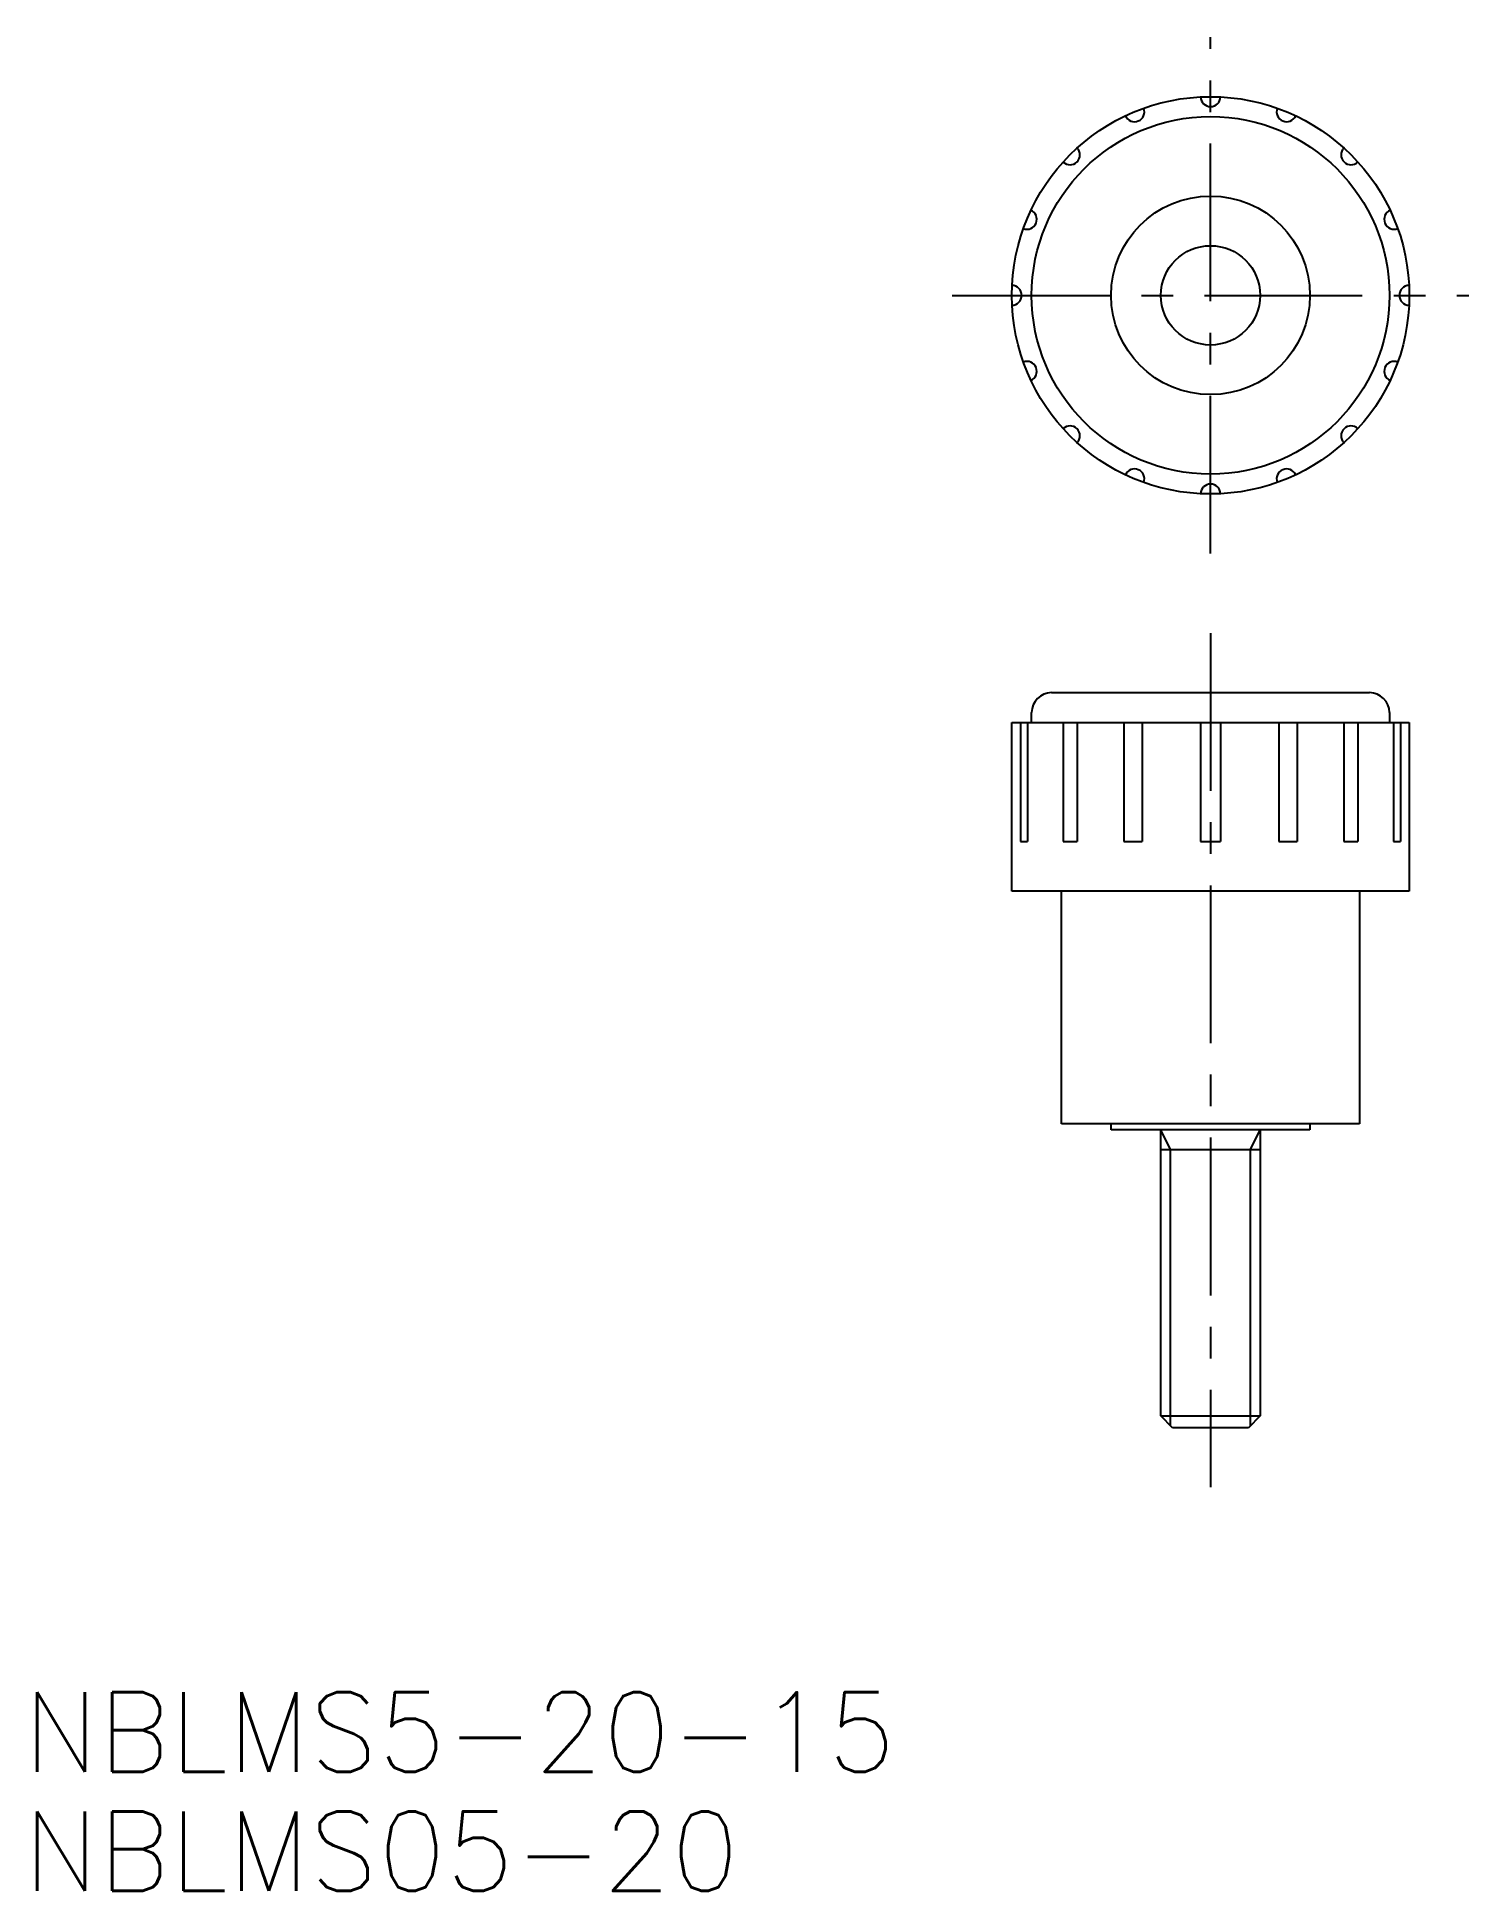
# Model space of a CAD drawing. Extents: x -20 to 52, y 4.7 to 98.
import ezdxf

# ---------------------------------------------------------------- set-up
doc = ezdxf.new("R2010")
doc.units = 0
doc.header["$LTSCALE"] = 0.25
doc.linetypes.add('CENTER', pattern=[50.8, 31.75, -6.35, 6.35, -6.35])
doc.layers.get('0').update_dxf_attribs({"linetype": 'CONTINUOUS'})
doc.layers.add('CENTER', color=1, linetype='CENTER')
doc.layers.add('PPMODEL2', color=3, linetype='CONTINUOUS')
doc.styles.get("Standard").update_dxf_attribs({"font": 'TXT.shx'})

msp = doc.modelspace()

# ---------------------------------------------------------------- linework, layer by layer
for p, q in [((31, 65), (47, 65)), ((29, 55), (29, 63.5)), ((29, 63.5), (30, 63.5)), ((29.443863, 63.5), (29.443863, 57.5)), ((29.785777, 63.5), (29.785777, 57.5)), ((30, 63.5), (30, 64)), ((30, 63.5), (48, 63.5)), ((31.584328, 63.5), (31.584328, 57.5)), ((32.291214, 63.5), (32.291214, 57.5)), ((34.637464, 63.5), (34.637464, 57.5)), ((35.557681, 63.5), (35.557681, 57.5)), ((38.500156, 63.5), (38.500156, 57.5)), ((39.499844, 63.5), (39.499844, 57.5)), ((42.442319, 63.5), (42.442319, 57.5)), ((43.362536, 63.5), (43.362536, 57.5)), ((45.708786, 63.5), (45.708786, 57.5)), ((46.415672, 63.5), (46.415672, 57.5)), ((48, 64), (48, 63.5)), ((48, 63.5), (49, 63.5)), ((48.214223, 63.5), (48.214223, 57.5)), ((48.556137, 63.5), (48.556137, 57.5)), ((49, 63.5), (49, 55)), ((29.443863, 57.5), (29.785777, 57.5)), ((31.584328, 57.5), (32.291214, 57.5)), ((34.637464, 57.5), (35.557681, 57.5)), ((38.500156, 57.5), (39.499844, 57.5)), ((42.442319, 57.5), (43.362536, 57.5)), ((45.708786, 57.5), (46.415672, 57.5)), ((48.214223, 57.5), (48.556137, 57.5)), ((31.5, 55), (29, 55)), ((46.5, 55), (31.5, 55)), ((31.5, 43.3), (31.5, 55)), ((46.5, 55), (46.5, 43.3)), ((49, 55), (46.5, 55)), ((34, 43.3), (31.5, 43.3)), ((44, 43.3), (34, 43.3)), ((34, 43), (34, 43.3)), ((36.5, 43), (34, 43)), ((36.5, 28.590975), (36.5, 43)), ((41.5, 43), (36.5, 43)), ((41.5, 43), (41.5, 28.590975)), ((44, 43), (41.5, 43)), ((46.5, 43.3), (44, 43.3)), ((44, 43.3), (44, 43)), ((36.5, 42), (41.5, 42)), ((36.5, 28.590975), (41.5, 28.590975)), ((37.090975, 28), (36.5, 28.590975)), ((40.909025, 28), (37.090975, 28)), ((41.5, 28.590975), (40.909025, 28))]:
    msp.add_line(p, q)
for radius in [10, 9, 5, 2.5]:
    msp.add_circle((39, 85), radius)
for centre, radius, start, end in [((35.173166, 94.238795), 0.5, 203.932544, 21.067456), ((39, 95), 0.5, 181.432544, 358.567456), ((42.826834, 94.238795), 0.5, 158.932544, 336.067456), ((31.928932, 92.071068), 0.5, 226.432544, 43.567456), ((46.071068, 92.071068), 0.5, 136.432544, 313.567456), ((29.761205, 88.826834), 0.5, 248.932544, 66.067456), ((48.238795, 88.826834), 0.5, 113.932544, 291.067456), ((29, 85), 0.5, 271.432544, 88.567456), ((49, 85), 0.5, 91.432544, 268.567456), ((29.761205, 81.173166), 0.5, 293.932544, 111.067456), ((48.238795, 81.173166), 0.5, 68.932544, 246.067456), ((31.928932, 77.928932), 0.5, 316.432544, 133.567456), ((46.071068, 77.928932), 0.5, 46.432544, 223.567456), ((35.173166, 75.761205), 0.5, 338.932544, 156.067456), ((42.826834, 75.761205), 0.5, 23.932544, 201.067456), ((39, 75), 0.5, 1.432544, 178.567456), ((31, 64), 1, 90, 180), ((47, 64), 1, 0, 90)]:
    msp.add_arc(centre, radius, start, end)
at = {"layer": 'CENTER'}
for p, q in [((39, 72), (39, 98)), ((26, 85), (52, 85)), ((39, 68), (39, 25))]:
    msp.add_line(p, q, dxfattribs=at)
at = {"layer": 'PPMODEL2'}
for p, q in [((36.9905, 42), (36.5, 43)), ((41.0095, 42), (41.5, 43)), ((36.9905, 28.100475), (36.9905, 42)), ((41.0095, 28.100475), (41.0095, 42))]:
    msp.add_line(p, q, dxfattribs=at)

# ---------------------------------------------------------------- texts
at = {"color": 7, "linetype": 'CONTINUOUS'}
for s, p in [('NBLMS5-20-15', (-20.725899, 10.682791)), ('NBLMS05-20', (-20.725899, 4.682791))]:
    msp.add_text(s, height=4, dxfattribs=at).set_placement(p)

doc.saveas('drawing.dxf')
